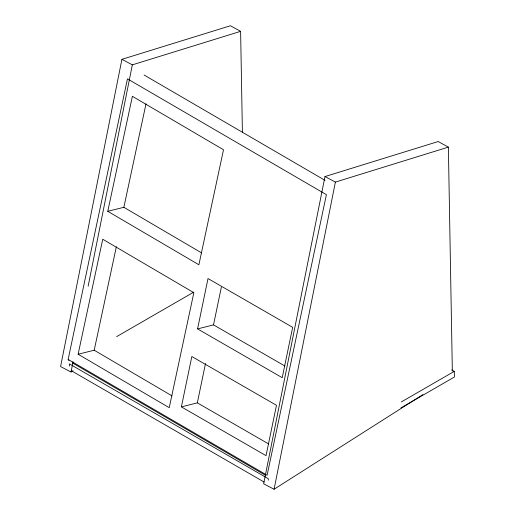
<?xml version="1.0" encoding="UTF-8"?>
<svg xmlns="http://www.w3.org/2000/svg" width="515" height="515" viewBox="0 0 515 515"><rect width="100%" height="100%" fill="white"/><g stroke="black" fill="none" stroke-linecap="round" stroke-linejoin="round"><path stroke-width="0.77" d="M242.398 132.052L240.614 31.344L230.437 25.75L121.92 59.328L60.583 366.564L71.012 372.017L73.046 370.716M71.012 372.017L73.059 361.775M88.155 286.166L132.336 64.851L240.614 31.344M452.337 371.038L448.372 147.123L438.194 141.535L324.978 176.561L263.648 483.804L274.077 489.25L422.918 394.567M274.077 489.25L335.394 182.085L448.372 147.123M181.383 406.876L191.831 356.522L276.484 405.299L266.036 455.653L181.383 406.876L197.335 402.859L268.759 444.014M197.567 328.905L208.015 278.551L292.668 327.328L282.22 377.682L197.567 328.905L213.519 324.888L284.943 366.043M197.335 402.859L205.504 363.519M213.519 324.888L221.36 287.125M68.147 359.431L127.443 78.847L326.401 194.67L267.105 475.255L68.147 359.431L68.92 360.545M107.77 211.311L132.394 96.311L223.51 149.762L198.887 264.768L107.77 211.311L123.858 207.3L201.687 252.955M78.119 354.236L102.736 239.237L193.852 292.687L169.229 407.687L78.119 354.236L94.2 350.226L172.029 395.881M123.858 207.3L146.015 103.798M94.2 350.226L116.358 246.724M116.647 336.63L193.737 292.127M401.346 401.919L454.281 371.36L454.417 377.025L400.947 407.893M121.92 59.328L132.336 64.851M324.978 176.561L335.394 182.085M451.603 369.886L454.281 371.36M71.514 370.839L264.144 482.059M144.103 75.029L325.036 180.359M72.77 363.12L265.489 475.313M268.315 480.16L268.315 478.725L69.428 363.893L69.428 366.049"/></g></svg>
